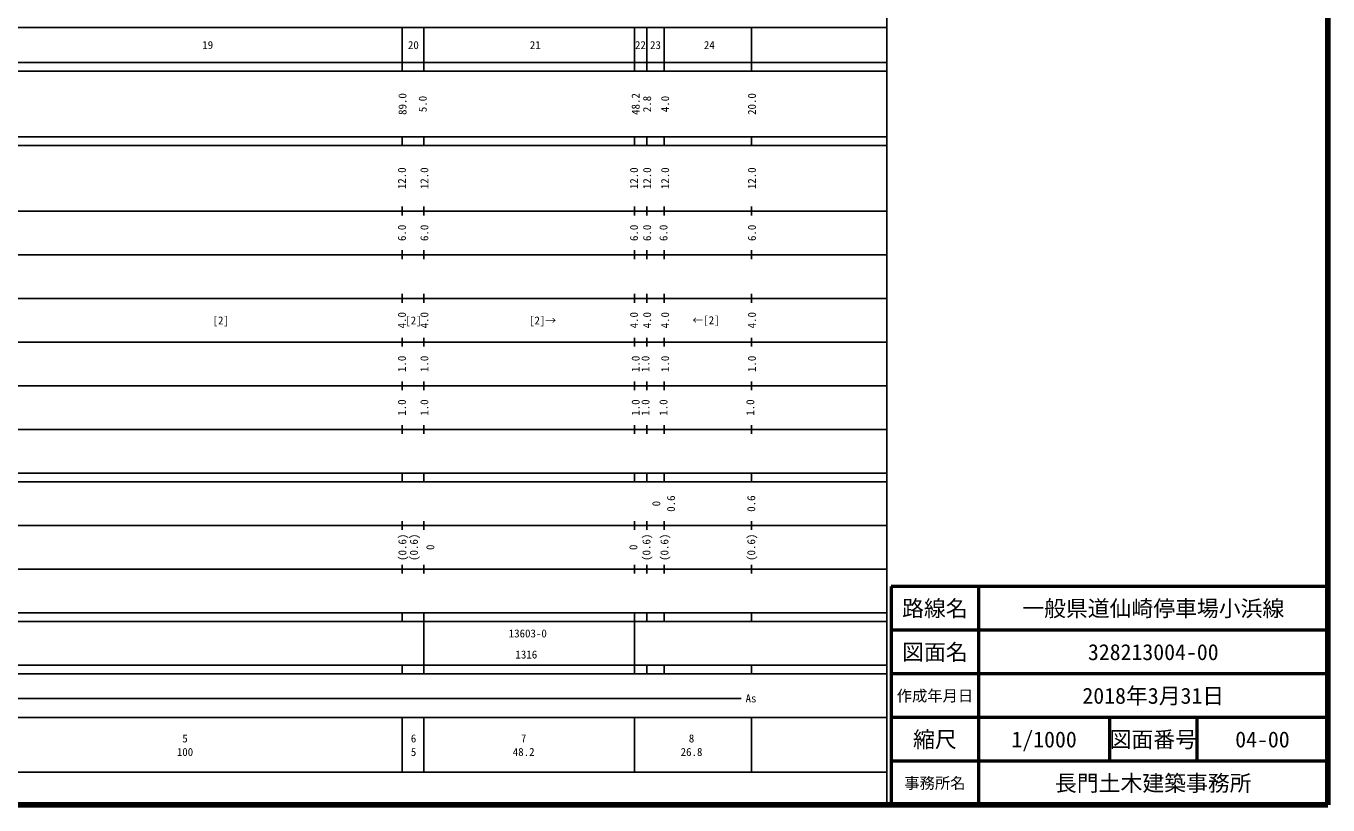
# Model space of a CAD drawing. Units: millimetres on the paper, enlarged 1000 times. Extents: x 40000 to 680000, y 20000 to 380000.
# Drawn here: x 381890 to 680000, y 20000 to 198357 of the extents above; entities that cross this region are included whole.
import ezdxf
from ezdxf.enums import TextEntityAlignment as Align

# ---------------------------------------------------------------- set-up
doc = ezdxf.new("R2010")
doc.units = ezdxf.units.MM
doc.header["$LTSCALE"] = 1000
for name, color, linetype, lineweight in [('M-TTL', 2, 'Continuous', 140), ('M-TTL-BAND', 7, 'Continuous', 25), ('M-TTL-FRAM', 2, 'Continuous', 50), ('M-TTL-LINE', 7, 'Continuous', 50), ('M-TTL-TXT', 7, 'Continuous', 13)]:
    doc.layers.add(name, color=color, linetype=linetype, lineweight=lineweight)
doc.styles.add('ＭＳ ゴシック', font='')
doc.styles.get('ＭＳ ゴシック').set_extended_font_data('MS Gothic')

msp = doc.modelspace()

# ---------------------------------------------------------------- linework, layer by layer
at = {"layer": 'M-TTL'}
for p, q in [((680000, 20000), (680000, 380000)), ((40000, 20000), (680000, 20000))]:
    msp.add_line(p, q, dxfattribs=at)
at = {"layer": 'M-TTL-BAND'}
for p, q in [((579000, 20000), (579000, 370000)), ((68000, 198000), (579000, 198000)), ((468000, 198000), (468000, 188000)), ((468000, 198000), (468000, 188000)), ((473000, 198000), (473000, 188000)), ((521200, 198000), (521200, 188000)), ((524000, 198000), (524000, 188000)), ((528000, 198000), (528000, 188000)), ((548000, 198000), (548000, 188000)), ((40000, 190000), (579000, 190000)), ((40000, 188000), (579000, 188000)), ((40000, 173000), (579000, 173000)), ((468000, 173000), (468000, 171000)), ((468000, 171000), (468000, 173000)), ((473000, 173000), (473000, 171000)), ((521200, 173000), (521200, 171000)), ((524000, 173000), (524000, 171000)), ((528000, 173000), (528000, 171000)), ((548000, 173000), (548000, 171000)), ((548000, 171000), (548000, 173000)), ((40000, 171000), (579000, 171000)), ((40000, 156000), (579000, 156000)), ((468000, 157000), (468000, 155000)), ((468000, 155000), (468000, 157000)), ((473000, 157000), (473000, 155000)), ((521200, 157000), (521200, 155000)), ((524000, 157000), (524000, 155000)), ((528000, 157000), (528000, 155000)), ((548000, 157000), (548000, 155000)), ((548000, 155000), (548000, 157000)), ((468000, 147000), (468000, 145000)), ((468000, 145000), (468000, 147000)), ((473000, 147000), (473000, 145000)), ((521200, 147000), (521200, 145000)), ((524000, 147000), (524000, 145000)), ((528000, 147000), (528000, 145000)), ((548000, 147000), (548000, 145000)), ((548000, 145000), (548000, 147000)), ((46000, 146000), (579000, 146000)), ((52000, 136000), (579000, 136000)), ((468000, 137000), (468000, 135000)), ((468000, 135000), (468000, 137000)), ((473000, 137000), (473000, 135000)), ((521200, 137000), (521200, 135000)), ((524000, 137000), (524000, 135000)), ((528000, 137000), (528000, 135000)), ((548000, 137000), (548000, 135000)), ((548000, 135000), (548000, 137000)), ((46000, 126000), (579000, 126000)), ((468000, 127000), (468000, 125000)), ((468000, 125000), (468000, 127000)), ((473000, 127000), (473000, 125000)), ((521200, 127000), (521200, 125000)), ((524000, 127000), (524000, 125000)), ((528000, 127000), (528000, 125000)), ((548000, 127000), (548000, 125000)), ((548000, 125000), (548000, 127000)), ((468000, 117000), (468000, 115000)), ((468000, 115000), (468000, 117000)), ((473000, 117000), (473000, 115000)), ((521200, 117000), (521200, 115000)), ((524000, 117000), (524000, 115000)), ((528000, 117000), (528000, 115000)), ((548000, 117000), (548000, 115000)), ((548000, 115000), (548000, 117000)), ((52000, 116000), (579000, 116000)), ((46000, 106000), (579000, 106000)), ((468000, 107000), (468000, 105000)), ((468000, 105000), (468000, 107000)), ((473000, 107000), (473000, 105000)), ((521200, 107000), (521200, 105000)), ((524000, 107000), (524000, 105000)), ((528000, 107000), (528000, 105000)), ((548000, 107000), (548000, 105000)), ((548000, 105000), (548000, 107000)), ((40000, 96000), (579000, 96000)), ((468000, 96000), (468000, 94000)), ((468000, 94000), (468000, 96000)), ((473000, 96000), (473000, 94000)), ((521200, 96000), (521200, 94000)), ((524000, 96000), (524000, 94000)), ((528000, 96000), (528000, 94000)), ((548000, 96000), (548000, 94000)), ((548000, 94000), (548000, 96000)), ((40000, 94000), (579000, 94000)), ((49000, 84000), (579000, 84000)), ((468000, 85000), (468000, 83000)), ((468000, 83000), (468000, 85000)), ((473000, 85000), (473000, 83000)), ((521200, 85000), (521200, 83000)), ((524000, 85000), (524000, 83000)), ((528000, 85000), (528000, 83000)), ((548000, 85000), (548000, 83000)), ((548000, 83000), (548000, 85000)), ((468000, 75000), (468000, 73000)), ((468000, 73000), (468000, 75000)), ((473000, 75000), (473000, 73000)), ((521200, 75000), (521200, 73000)), ((524000, 75000), (524000, 73000)), ((528000, 75000), (528000, 73000)), ((548000, 75000), (548000, 73000)), ((548000, 73000), (548000, 75000)), ((40000, 74000), (579000, 74000)), ((40000, 64000), (579000, 64000)), ((468000, 64000), (468000, 62000)), ((468000, 62000), (468000, 64000)), ((473000, 64000), (473000, 52000)), ((521200, 64000), (521200, 52000)), ((524000, 64000), (524000, 62000)), ((528000, 64000), (528000, 62000)), ((548000, 64000), (548000, 62000)), ((548000, 62000), (548000, 64000)), ((40000, 62000), (579000, 62000)), ((40000, 52000), (579000, 52000)), ((468000, 52000), (468000, 50000)), ((468000, 50000), (468000, 52000)), ((473000, 52000), (473000, 50000)), ((521200, 52000), (521200, 50000)), ((524000, 52000), (524000, 50000)), ((528000, 52000), (528000, 50000)), ((548000, 52000), (548000, 50000)), ((548000, 50000), (548000, 52000)), ((40000, 50000), (579000, 50000)), ((70805, 44406), (545640, 44406)), ((40000, 40000), (579000, 40000)), ((468000, 40000), (468000, 27500)), ((473000, 40000), (473000, 27500)), ((521200, 40000), (521200, 27500)), ((548000, 40000), (548000, 27500)), ((68000, 27500), (579000, 27500))]:
    msp.add_line(p, q, dxfattribs=at)
at = {"layer": 'M-TTL-FRAM'}
for p, q in [((680000, 70000), (580000, 70000)), ((580000, 70000), (580000, 20000))]:
    msp.add_line(p, q, dxfattribs=at)
at = {"layer": 'M-TTL-LINE'}
for p, q in [((600000, 70000), (600000, 20000)), ((680000, 60000), (580000, 60000)), ((680000, 50000), (580000, 50000)), ((680000, 40000), (580000, 40000)), ((630000, 40000), (630000, 30000)), ((650000, 40000), (650000, 30000)), ((680000, 30000), (580000, 30000))]:
    msp.add_line(p, q, dxfattribs=at)

# ---------------------------------------------------------------- texts
at = {"layer": 'M-TTL-BAND', "style": 'ＭＳ ゴシック'}
for s, p in [('19', (423486, 194000)), ('20', (470582, 194000)), ('21', (498489, 194000)), ('22', (522573, 194000)), ('23', (526017, 194000)), ('24', (538351, 194000)), ('[2]', (426472, 130940)), ('[2]', (470589, 130940)), ('[2]→', (500175, 130940)), ('←[2]', (537576, 131000)), ('13603-0', (496776, 59281)), ('1316', (496443, 54447)), ('As', (547894, 44406)), ('5', (418288, 35238)), ('6', (470621, 35238)), ('7', (495833, 35238)), ('8', (534271, 35238)), ('100', (418288, 32131)), ('5', (470621, 32131)), ('48.2', (495833, 32131)), ('26.8', (534271, 32131))]:
    msp.add_text(s, height=1833, dxfattribs=at).set_placement(p, align=Align.MIDDLE_CENTER)
for s, p in [('89.0', (468080, 180500)), ('5.0', (472718, 180500)), ('48.2', (521470, 180500)), ('2.8', (524095, 180500)), ('4.0', (528220, 180500)), ('20.0', (548096, 180500)), ('12.0', (467954, 163500)), ('12.0', (473093, 163500)), ('12.0', (521095, 163500)), ('12.0', (524095, 163500)), ('12.0', (528220, 163500)), ('12.0', (548096, 163500)), ('6.0', (467954, 151000)), ('6.0', (473093, 151000)), ('6.0', (521095, 151000)), ('6.0', (524095, 151000)), ('6.0', (527845, 151000)), ('6.0', (548096, 151000)), ('4.0', (467954, 131000)), ('4.0', (473093, 131000)), ('4.0', (521095, 131000)), ('4.0', (524095, 131000)), ('4.0', (528220, 131000)), ('4.0', (548096, 131000)), ('1.0', (467954, 121000)), ('1.0', (473093, 121000)), ('1.0', (521470, 121000)), ('1.0', (523720, 121000)), ('1.0', (528220, 121000)), ('1.0', (548096, 121000)), ('1.0', (467954, 111000)), ('1.0', (473093, 111000)), ('1.0', (521470, 111000)), ('1.0', (523720, 111000)), ('1.0', (527845, 111000)), ('1.0', (547721, 111000)), ('0', (526194, 89000)), ('0.6', (529569, 89000)), ('0.6', (547944, 89000)), ('(0.6)', (468052, 79000)), ('(0.6)', (470692, 79000)), ('(0.6)', (523944, 79000)), ('(0.6)', (528069, 79000)), ('(0.6)', (547944, 79000)), ('0', (474442, 79000)), ('0', (520943, 79000))]:
    msp.add_text(s, height=1833, rotation=90, dxfattribs=at).set_placement(p, align=Align.MIDDLE_CENTER)
at = {"layer": 'M-TTL-TXT', "style": 'ＭＳ ゴシック'}
for s, height, p in [('路線名', 3666, (590000, 65000)), ('一般県道仙崎停車場小浜線', 3666, (640000, 65000)), ('図面名', 3666, (590000, 55000)), ('328213004-00', 3666, (640000, 55000)), ('作成年月日', 2566, (590000, 45000)), ('2018年3月31日', 3666, (640000, 45000)), ('縮尺', 3666, (590000, 35000)), ('1/1000', 3666, (615000, 35000)), ('図面番号', 3666, (640000, 35000)), ('04-00', 3666, (665000, 35000)), ('長門土木建築事務所', 3666, (640000, 25000)), ('事務所名', 2566, (590000, 25000))]:
    msp.add_text(s, height=height, dxfattribs=at).set_placement(p, align=Align.MIDDLE_CENTER)

doc.saveas('drawing.dxf')
